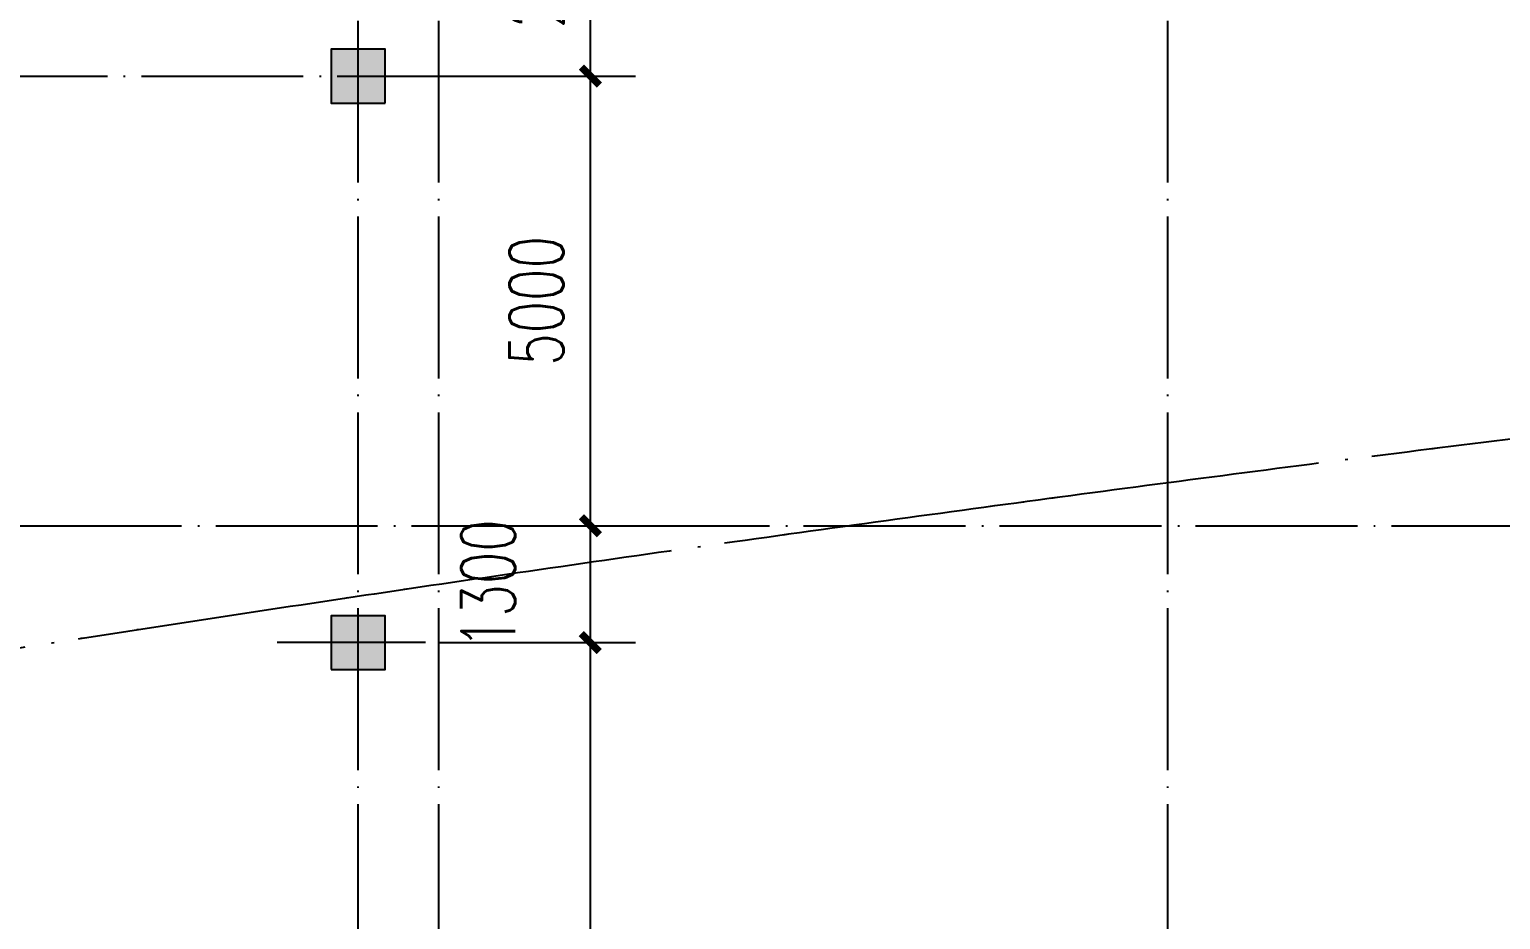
# Model space of a CAD drawing. Extents: x 246015 to 608740, y -108003 to 88400.
# Drawn here: x 441702 to 458052, y -41341 to -31442 of the extents above; entities that cross this region are included whole.
import ezdxf

# ---------------------------------------------------------------- set-up
doc = ezdxf.new("R2010")
doc.units = 0
doc.header["$LTSCALE"] = 3000
doc.header["$MEASUREMENT"] = 0
doc.header["$PDMODE"] = 1
doc.linetypes.add('DOTE', pattern=[2.42, 2, -0.2, 0.02, -0.2])
doc.layers.get('0').update_dxf_attribs({"linetype": 'CONTINUOUS'})
doc.layers.get('DEFPOINTS').update_dxf_attribs({"linetype": 'CONTINUOUS'})
for name, color, linetype in [('column', 9, 'CONTINUOUS'), ('dote', 1, 'DOTE'), ('PUB_DIM', 3, 'CONTINUOUS'), ('PUB_HATCH', 8, 'CONTINUOUS')]:
    doc.layers.add(name, color=color, linetype=linetype)
doc.layers.add('红线', color=7, linetype='CONTINUOUS', true_color=0xe0150b)
doc.styles.add('DIM_FONT', font='simplex.shx', dxfattribs={"width": 0.7, "bigfont": 'hztxt.shx'})
doc.dimstyles.new('DIMN200', dxfattribs={"dimscale": 2, "dimtxt": 300, "dimasz": 100, "dimexe": 250, "dimexo": 300, "dimgap": 150, "dimtad": 1, "dimdec": 0, "dimzin": 0, "dimdsep": 46, "dimtxsty": 'DIM_FONT', "dimblk": 'ARCHTICK', "dimcen": 0.09, "dimclrt": 7, "dimazin": 2, "dimtfac": 1, "dimtdec": 0, "dimtix": 1, "dimtmove": 2, "dimatfit": 3, "dimfxl": 0, "dimtolj": 1, "dimtzin": 0, "dimarcsym": 0})

# ---------------------------------------------------------------- blocks, each defined once
blk = doc.blocks.new('_ARCHTICK')
at = {"color": 0, "linetype": 'ByBlock', "const_width": 0.4}
blk.add_lwpolyline([(-0.5, -0.5), (0.5, 0.5)], dxfattribs=at)
blk = doc.blocks.new('*D1007')
at = {"layer": 'DEFPOINTS', "color": 0}
for p in [(445654, -29461), (447936, -29461), (445654, -31961)]:
    blk.add_point(p, dxfattribs=at)
at = {"layer": 'PUB_DIM', "color": 0, "lineweight": -2}
for p, q in [((446254, -29461), (448436, -29461)), ((447936, -31961), (447936, -29461)), ((446254, -31961), (448436, -31961))]:
    blk.add_line(p, q, dxfattribs=at)
at = {"layer": 'PUB_DIM', "color": 0, "lineweight": -2, "xscale": 200, "yscale": 200, "zscale": 200}
for p, rotation in [((447936, -29461), 90), ((447936, -31961), 270)]:
    blk.add_blockref('_ARCHTICK', p, dxfattribs=dict(at, rotation=rotation))
at = {"layer": 'PUB_DIM', "color": 7, "insert": (447336, -30711), "char_height": 600, "attachment_point": 5, "rotation": 90, "style": 'DIM_FONT'}
blk.add_mtext('\\A1;2500', dxfattribs=at)
blk = doc.blocks.new('*D1008')
at = {"layer": 'DEFPOINTS', "color": 0}
for p in [(445654, -31961), (447936, -31961), (445654, -36961)]:
    blk.add_point(p, dxfattribs=at)
at = {"layer": 'PUB_DIM', "color": 0, "lineweight": -2}
for p, q in [((446254, -31961), (448436, -31961)), ((447936, -36961), (447936, -31961)), ((446254, -36961), (448436, -36961))]:
    blk.add_line(p, q, dxfattribs=at)
at = {"layer": 'PUB_DIM', "color": 0, "lineweight": -2, "xscale": 200, "yscale": 200, "zscale": 200}
for p, rotation in [((447936, -31961), 90), ((447936, -36961), 270)]:
    blk.add_blockref('_ARCHTICK', p, dxfattribs=dict(at, rotation=rotation))
at = {"layer": 'PUB_DIM', "color": 7, "insert": (447336, -34461), "char_height": 600, "attachment_point": 5, "rotation": 90, "style": 'DIM_FONT'}
blk.add_mtext('\\A1;5000', dxfattribs=at)
blk = doc.blocks.new('*D1009')
at = {"layer": 'DEFPOINTS', "color": 0}
for p in [(445654, -36961), (447936, -36961), (445654, -38261)]:
    blk.add_point(p, dxfattribs=at)
at = {"layer": 'PUB_DIM', "color": 0, "lineweight": -2}
for p, q in [((446254, -36961), (448436, -36961)), ((447936, -38261), (447936, -36961)), ((446254, -38261), (448436, -38261))]:
    blk.add_line(p, q, dxfattribs=at)
at = {"layer": 'PUB_DIM', "color": 0, "lineweight": -2, "xscale": 200, "yscale": 200, "zscale": 200}
for p, rotation in [((447936, -36961), 90), ((447936, -38261), 270)]:
    blk.add_blockref('_ARCHTICK', p, dxfattribs=dict(at, rotation=rotation))
at = {"layer": 'PUB_DIM', "color": 7, "insert": (446801, -37611), "char_height": 600, "attachment_point": 5, "rotation": 90, "style": 'DIM_FONT'}
blk.add_mtext('\\A1;1300', dxfattribs=at)
blk = doc.blocks.new('*D1010')
at = {"layer": 'DEFPOINTS', "color": 0}
for p in [(445654, -38261), (447936, -38261), (445654, -62761)]:
    blk.add_point(p, dxfattribs=at)
at = {"layer": 'PUB_DIM', "color": 0, "lineweight": -2}
for p, q in [((446254, -38261), (448436, -38261)), ((447936, -62761), (447936, -38261)), ((446254, -62761), (448436, -62761))]:
    blk.add_line(p, q, dxfattribs=at)
at = {"layer": 'PUB_DIM', "color": 0, "lineweight": -2, "xscale": 200, "yscale": 200, "zscale": 200}
for p, rotation in [((447936, -38261), 90), ((447936, -62761), 270)]:
    blk.add_blockref('_ARCHTICK', p, dxfattribs=dict(at, rotation=rotation))
at = {"layer": 'PUB_DIM', "color": 7, "insert": (447336, -50511), "char_height": 600, "attachment_point": 5, "rotation": 90, "style": 'DIM_FONT'}
blk.add_mtext('\\A1;24500', dxfattribs=at)
blk = doc.blocks.new('_FZH')
blk.add_lwpolyline([(-0.5, -0.5), (0.5, -0.5), (0.5, 0.5), (-0.5, 0.5)], close=True)
at = {"layer": 'PUB_HATCH'}
blk.add_solid([(-0.5, -0.5), (0.5, -0.5), (-0.5, 0.5), (0.5, 0.5)], dxfattribs=at)

msp = doc.modelspace()

# ---------------------------------------------------------------- linework, layer by layer
at = {"layer": 'dote', "ltscale": 0.3}
for p, q in [((445353.9, -81061.4), (445353.9, 53538.6)), ((446253.9, -81061.4), (446253.9, 53538.6)), ((454353.9, -81061.4), (454353.9, 53538.6)), ((412453.9, -31961.4), (448253.9, -31961.4)), ((295667.9, -36961.4), (554353.9, -36961.4)), ((446103.9, -38261.4), (444453.9, -38261.4))]:
    msp.add_line(p, q, dxfattribs=at)
at = {"layer": '红线', "linetype": 'DOTE'}
msp.add_lwpolyline([(321625.8, 41313.5), (283782, 20451.8), (327022.4, -69761.6, -0.1186699), (571935, -34205), (582107, -28597.6), (543576.1, 41298.8, 0.0913964), (321625.8, 41313.5)], format="xyb", dxfattribs=at)
at = {"layer": '红线', "color": 31, "linetype": 'DOTE', "ltscale": 0.5}
msp.add_lwpolyline([(321625.8, 41313.5), (283782, 20451.8), (327022.4, -69761.6, -0.1186699), (571935, -34205), (582107, -28597.6), (543576.1, 41298.8, 0.0913964), (321625.8, 41313.5)], format="xyb", dxfattribs=at)

# ---------------------------------------------------------------- block references
at = {"layer": 'column', "xscale": 600, "yscale": 600, "zscale": 600}
for p, rotation in [((445353.9, -31961.4), 90.00000001325128), ((445353.9, -38261.4), 359.9999999867598)]:
    msp.add_blockref('_FZH', p, dxfattribs=dict(at, rotation=rotation))

# ---------------------------------------------------------------- dimensions: what is measured, and where the dimension line sits
at = {"layer": 'PUB_DIM'}
for p1, p2, picture, middle in [((445653.9, -31961.4), (445653.9, -29461.4), '*D1007', (447336.1, -30711.4)), ((445653.9, -36961.4), (445653.9, -31961.4), '*D1008', (447336.1, -34461.4)), ((445653.9, -62761.4), (445653.9, -38261.4), '*D1010', (447336.1, -50511.4))]:
    dim = msp.add_aligned_dim(p1=p1, p2=p2, distance=-2282.2, dimstyle='DIMN200', dxfattribs=at)
    dim.commit()
    dim.dimension.update_dxf_attribs({"geometry": picture, "text_midpoint": middle})
dim = msp.add_linear_dim(base=(447936.1, -36961.4), p1=(445653.9, -38261.4), p2=(445653.9, -36961.4), angle=90, dimstyle='DIMN200', dxfattribs=at)
dim.commit()
dim.dimension.update_dxf_attribs({"geometry": '*D1009', "text_midpoint": (446801.1, -37611.4), "dimtype": 129})

doc.saveas('drawing.dxf')
